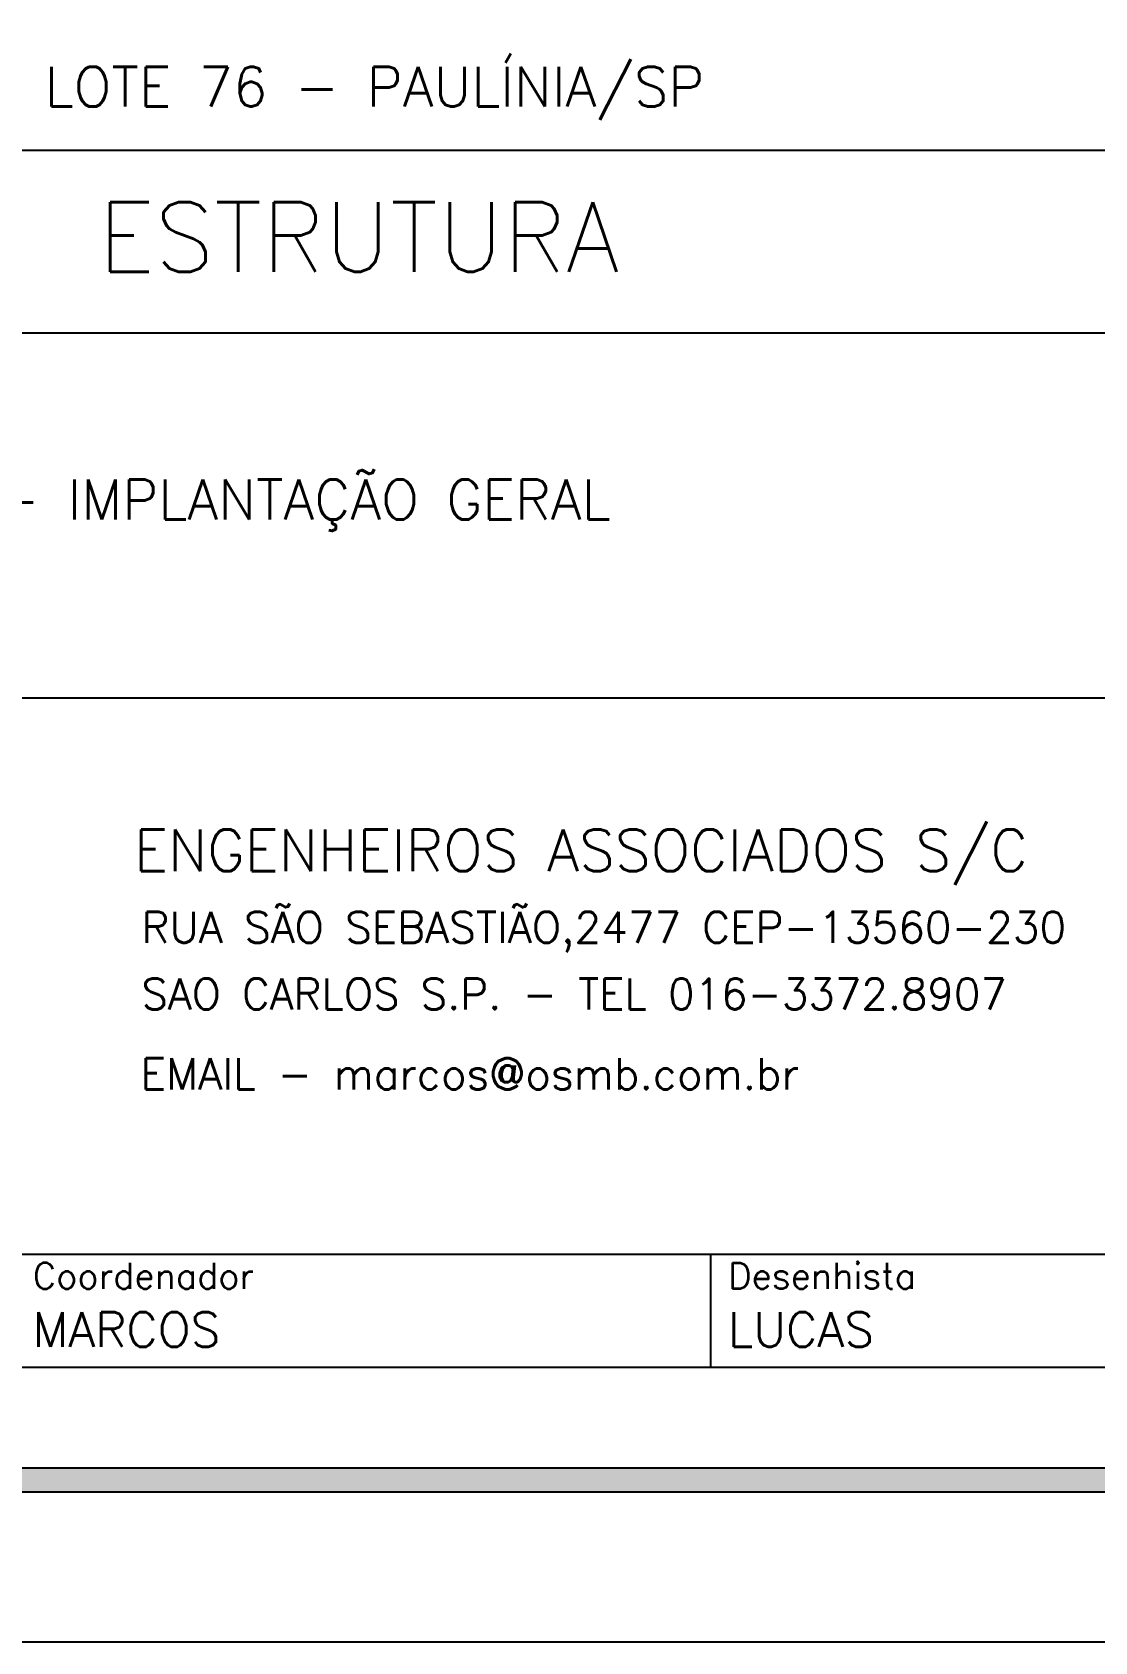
# Model space of a CAD drawing. Extents: x -9640 to 3028, y -572 to 5735.
# Drawn here: x 1985 to 2444, y -572 to 122 of the extents above; entities that cross this region are included whole.
import ezdxf

# ---------------------------------------------------------------- set-up
doc = ezdxf.new("R2010")
doc.units = 0
doc.header["$LTSCALE"] = 100
doc.header["$MEASUREMENT"] = 0
doc.layers.get('0').update_dxf_attribs({"color": 245, "linetype": 'CONTINUOUS'})
for name, color, linetype in [('16', 5, 'CONTINUOUS'), ('9', 3, 'CONTINUOUS'), ('TEX1', 7, 'CONTINUOUS'), ('TEX2', 7, 'CONTINUOUS')]:
    doc.layers.add(name, color=color, linetype=linetype)
doc.styles.get("Standard").update_dxf_attribs({"font": 'ROMANS.SHX'})

msp = doc.modelspace()

# ---------------------------------------------------------------- linework, layer by layer
for p, q in [((1715.424399, 71.409286), (2877.924399, 71.409286)), ((1715.424399, -7.340714), (2877.924399, -7.340714)), ((1715.424399, -164.840714), (2877.924399, -164.840714)), ((1715.424399, -404.840714), (2877.924399, -404.840714)), ((2277.924399, -453.590714), (2277.924399, -404.840714)), ((1715.424399, -453.590714), (2877.924399, -453.590714))]:
    msp.add_line(p, q)
for points in [[(-9639.575601, -572.090714), (3027.924399, -572.090714), (3027.924399, 5735.409286), (-9639.575601, 5735.409286), (-9639.575601, -572.090714)], [(2952.924399, -497.090714), (2952.924399, -507.590714), (-9462.575601, -507.590714), (-9462.575601, 5670.909286), (2952.924399, 5670.909286), (2952.924399, 5660.409286), (-9452.075601, 5660.409286), (-9452.075601, -497.090714), (2952.924399, -497.090714)], [(-9452.075601, -497.090714), (2952.924399, -497.090714), (2952.924399, 5660.409286), (-9452.075601, 5660.409286), (-9452.075601, -497.090714)]]:
    msp.add_lwpolyline(points)
for points in [[(2952.924399, -507.590714), (-9462.575601, -507.590714), (-9452.075601, -497.090714)], [(2952.924399, -507.590714), (-9452.075601, -497.090714), (2952.924399, -497.090714)]]:
    msp.add_solid(points)

# ---------------------------------------------------------------- texts
for s, height, p in [('RUA SÃO SEBASTIÃO,2477 CEP-13560-230', 13.41, (2032.335601, -270.540873)), ('SAO CARLOS S.P. - TEL 016-3372.8907', 13.32, (2032.335601, -299.271435)), ('EMAIL - marcos@osmb.com.br', 13.5, (2031.950967, -333.823291))]:
    msp.add_text(s, height=height).set_placement(p)
at = {"layer": '16', "color": 4}
msp.add_text('FORMAS DO TÉRREO - IMPLANTAÇÃO GERAL', height=17.25, dxfattribs=at).set_placement((1723.95877, -87.964097))
at = {"layer": '9'}
msp.add_text('ENGENHEIROS ASSOCIADOS S/C', height=18, dxfattribs=at).set_placement((2029.090829, -239.600538))
at = {"layer": 'TEX1'}
for s, height, p in [('AV. DOS PIONEIROS - LOTE 76 - PAULÍNIA/SP', 17.25, (1722.924399, 90.159286)), ('Coordenador', 11.25, (1985.424399, -419.840714)), ('Desenhista', 11.25, (2285.424399, -419.840714)), ('MARCOS', 15, (1985.366108, -444.882439)), ('LUCAS', 15, (2285.366108, -444.882439))]:
    msp.add_text(s, height=height, dxfattribs=at).set_placement(p)
at = {"layer": 'TEX2'}
msp.add_text('ESTRUTURA', height=30, dxfattribs=at).set_placement((2013.623617, 18.909286))

doc.saveas('drawing.dxf')
